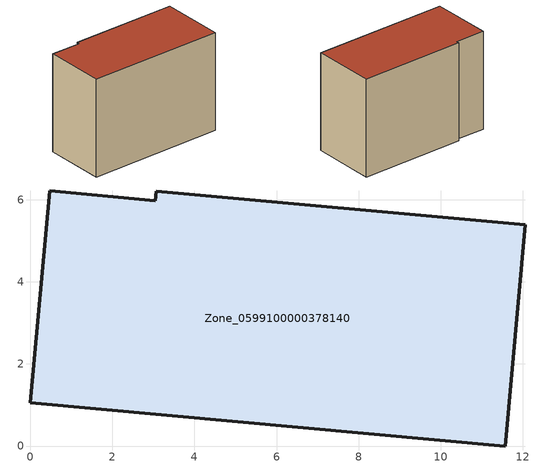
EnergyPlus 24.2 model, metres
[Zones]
Zone_0599100000378140
 floor ground (C_G): 11.57,0 0,1.06 0.48,6.21 3.05,5.98 3.07,6.2 12.06,5.39 z0
 wall outside (C_F): 0,1.06 11.57,0 12.06,5.39 3.07,6.2 3.05,5.98 0.48,6.21 0,1.06 z0:8.38
 roof outside (C_R): 0.48,6.21 0,1.06 11.57,0 12.06,5.39 3.07,6.2 3.05,5.98 z8.38
[BUILDING]
Pand.0599100000378140: North Axis=0; Terrain=City; Loads Convergence Tolerance Value=0.04; Temperature Convergence Tolerance Value=0.4; Solar Distribution=FullExterior; Maximum Number of Warmup Days=25; Minimum Number of Warmup Days=1
[Site:Location]
Rotterdam.The.Hague.AP_ZH_NLD Design_Conditions: Latitude=51.96; Longitude=4.45; Time Zone=1; Elevation=-4.5
[SITE:GROUNDTEMPERATURE:BUILDINGSURFACE]
18, 18, 18, 18, 18, 18, 18, 18, 18, 18, 18, 18
[MATERIAL] Thermal Absorptance=0.9; Solar Absorptance=0.7; Visible Absorptance=0.7
Name | Roughness | Thickness | Conductivity | Density | Specific Heat
G.TI.1992-2005 | MediumSmooth | 0.15 | 0.06 | 540 | 1210
F.TI.1992-2005 | Rough | 0.3 | 0.12 | 1920 | 840
R.TI.1992-2005 | MediumRough | 0.2 | 0.08 | 1500 | 1000
[CONSTRUCTION]
C_G: G.TI.1992-2005
C_F: F.TI.1992-2005
C_R: R.TI.1992-2005
[ZONE]
Zone_0599100000378140: Type=1; Multiplier=1; Ceiling Height=Autocalculate; Volume=Autocalculate; Floor Area=autocalculate; Part of Total Floor Area=Yes
[ZONEINFILTRATION:DESIGNFLOWRATE]
Infil_Zone_0599100000378140: Zone or ZoneList or Space or SpaceList=Zone_0599100000378140; Schedule=AlwaysOn; Design Flow Rate Calculation Method=Flow/Area; Flow Rate per Floor Area=0.0015; Constant Term Coefficient=1; Temperature Term Coefficient=0; Velocity Term Coefficient=0; Velocity Squared Term Coefficient=0
[HVACTEMPLATE:ZONE:IDEALLOADSAIRSYSTEM]
Zone_0599100000378140: Maximum Heating Supply Air Temperature=50; Minimum Cooling Supply Air Temperature=13; Maximum Heating Supply Air Humidity Ratio=0.0156; Minimum Cooling Supply Air Humidity Ratio=0.0077; Heating Limit=NoLimit; Cooling Limit=NoLimit; Dehumidification Control Type=ConstantSensibleHeatRatio; Cooling Sensible Heat Ratio=0.7; Dehumidification Setpoint=60; Humidification Control Type=None; Humidification Setpoint=30; Outdoor Air Method=None; Outdoor Air Flow Rate per Person=0.00944; Outdoor Air Flow Rate per Zone Floor Area=0; Outdoor Air Flow Rate per Zone=0; Demand Controlled Ventilation Type=None; Outdoor Air Economizer Type=NoEconomizer; Heat Recovery Type=None; Sensible Heat Recovery Effectiveness=0.7; Latent Heat Recovery Effectiveness=0.65
[ZONECONTROL:THERMOSTAT]
ThermostatControl_Zone_0599100000378140: Zone or ZoneList=Zone_0599100000378140; Control Type Schedule=DualSetpointControlType; Control 1=Thermostat_Zone_0599100000378140; Temperature Difference Between Cutout And Setpoint=0
[THERMOSTATSETPOINT:DUALSETPOINT]
Thermostat_Zone_0599100000378140: Heating Setpoint Temperature Schedule=HeatingSetpoint_Zone_0599100000378140; Cooling Setpoint Temperature Schedule=CoolingSetpoint_Zone_0599100000378140
[SCHEDULE:COMPACT]
HeatingSetpoint_Zone_0599100000378140: Through: 12/31, For: AllDays, Until: 24:00, 21
CoolingSetpoint_Zone_0599100000378140: Through: 12/31, For: AllDays, Until: 24:00, 24
DualSetpointControlType: Through: 12/31, For: AllDays, Until: 24:00, 4
AlwaysOn: Through: 12/31, For: AllDays, Until: 24:00, 1
